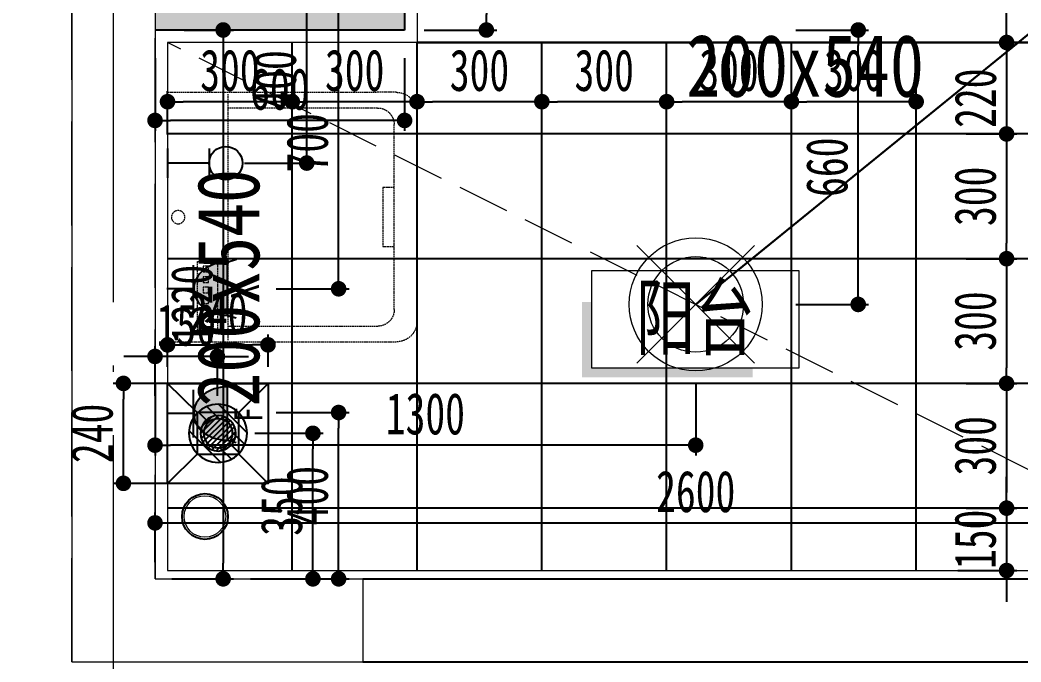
# Model space of a CAD drawing. Header units: millimetres. Extents: x 815519 to 890079, y 147095 to 251022.
# Drawn here: x 841888 to 844294, y 208918 to 210462 of the extents above; entities that cross this region are included whole.
import ezdxf
from ezdxf.enums import TextEntityAlignment as Align

# ---------------------------------------------------------------- set-up
doc = ezdxf.new("R2010")
doc.units = ezdxf.units.MM
doc.header["$LTSCALE"] = 1000
for name, pattern in [('__DASH', [0.35, 0.25, -0.1]), ('DASH', [0.35, 0.25, -0.1]), ('DASHDOT', [1, 0.5, -0.25, 0, -0.25]), ('DOTE', [61.468, 50.8, -5.08, 0.508, -5.08])]:
    doc.linetypes.add(name, pattern=pattern)
doc.layers.get('Defpoints').update_dxf_attribs({"color": 1})
for name, color, linetype in [('-02插座图层', 30, 'Continuous'), ('A-完成面尺寸标注', 53, 'Continuous'), ('A-尺寸标注', 53, 'Continuous'), ('EL-插座设备', 11, 'Continuous'), ('EQUIP_地漏', 7, 'Continuous'), ('FC-地面分割', 142, 'Continuous'), ('FC-地面设备', 1, 'Continuous'), ('FC-材料分缝', 8, 'Continuous'), ('STAIR', 52, 'Continuous'), ('SURFACE', 6, 'Continuous'), ('VPIPE-污水', 2, 'DASH'), ('WT-给排水点位', 1, 'Continuous')]:
    doc.layers.add(name, color=color, linetype=linetype)
for name, color, linetype, lineweight in [('A-文字', 50, 'Continuous', 0), ('EL-插座尺寸', 53, 'Continuous', 0), ('EL-线路控制', 11, 'Continuous', 0), ('FC-地面尺寸', 53, 'Continuous', 0), ('FC-门槛线', 8, 'Continuous', 0), ('FF-活动家具', 33, 'Continuous', 0), ('L-梁', 91, 'DASH', 0), ('RC-天花灯具', 140, 'Continuous', 0), ('RC-天花灯具尺寸', 53, 'Continuous', 0), ('S-OTHER', 1, 'Continuous', 0), ('S-WALL', 255, 'Continuous', 0), ('S-装饰完成线', 30, 'Continuous', 0), ('S-轴线', 149, 'DOTE', 0), ('WT-给排水点位尺寸', 53, 'Continuous', 0), ('梁标注', 134, 'Continuous', 18)]:
    doc.layers.add(name, color=color, linetype=linetype, lineweight=lineweight)
doc.styles.add('TH-STYLE1', font='', dxfattribs={"width": 0.7})
doc.styles.add('宋体', font='', dxfattribs={"width": 0.8})
doc.styles.add('文字标注', font='')
doc.styles.get('TH-STYLE1').set_extended_font_data('STFangsong')
doc.styles.get('宋体').set_extended_font_data('NSimSun')
doc.styles.get('文字标注').set_extended_font_data('SimSun')
doc.dimstyles.new('[布局]1：50', dxfattribs={"dimtxt": 2, "dimasz": 0.75, "dimexe": 0.5, "dimexo": 0.8, "dimgap": 0.5, "dimtad": 1, "dimdec": 0, "dimlfac": 50, "dimrnd": 5, "dimdsep": 46, "dimtxsty": 'TH-STYLE1', "dimblk": 'DOT', "dimcen": 1, "dimdle": 0.5, "dimclrd": 53, "dimclre": 53, "dimclrt": 53, "dimadec": 0, "dimazin": 0, "dimtfac": 1, "dimtdec": 0, "dimtix": 1, "dimtmove": 2, "dimatfit": 3, "dimldrblk": 'HBA_DIMENSION_TICK-天华', "dimfxl": 3, "dimfxlon": 1, "dimarcsym": 0})
doc.dimstyles.new('TH-1：50', dxfattribs={"dimscale": 50, "dimtxt": 2, "dimasz": 0.75, "dimexe": 0.5, "dimexo": 0.8, "dimgap": 0.5, "dimtad": 1, "dimdec": 0, "dimrnd": 5, "dimdsep": 46, "dimtxsty": 'TH-STYLE1', "dimblk": 'DOT', "dimcen": 1, "dimdle": 0.5, "dimclrd": 53, "dimclre": 53, "dimclrt": 2, "dimadec": 0, "dimazin": 2, "dimtfac": 1, "dimtdec": 0, "dimtix": 1, "dimtmove": 2, "dimatfit": 3, "dimldrblk": 'HBA_DIMENSION_TICK-天华', "dimfxl": 3, "dimfxlon": 1, "dimarcsym": 0})

# ---------------------------------------------------------------- blocks, each defined once
blk = doc.blocks.new('$plan$00001623')
at = {"layer": 'FF-活动家具', "linetype": 'DASH', "ltscale": 0.015}
blk.add_line((-296.1, -144.7), (296.9, -144.7), dxfattribs=at)
blk.add_lwpolyline([(250, -600), (-250, -600, -0.414214), (-300, -550), (-300, 0), (300, 0), (300, -550, -0.414214)], format="xyb", close=True, dxfattribs=at)
for points in [[(278.4, -71.6), (107, -71.6), (107, -119.7), (278.4, -119.7)], [(118, -85.8), (131.7, -85.8), (131.7, -98.5), (118, -98.5)], [(143.5, -85.8), (157.2, -85.8), (157.2, -98.5), (143.5, -98.5)], [(168.1, -85.8), (181.7, -85.8), (181.7, -98.5), (168.1, -98.5)], [(194.5, -85.8), (208.1, -85.8), (208.1, -98.5), (194.5, -98.5)], [(235.9, -109.8), (264.2, -109.8), (264.2, -80.1), (235.9, -80.1)]]:
    blk.add_lwpolyline(points, close=True, dxfattribs=at)
blk.add_lwpolyline([(262.3, -144.7), (262.3, -505.1, -0.414214), (222.3, -545.1), (-222.3, -545.1, -0.414214), (-262.3, -505.1), (-262.3, -144.7)], format="xyb", dxfattribs=at)
blk.add_lwpolyline([(-71, -545.1), (-71, -517.5), (0, -517.5), (71, -517.5), (71, -545.1)], dxfattribs=at)
blk.add_circle((0, -25.5), 16, dxfattribs=at)
blk = doc.blocks.new('A$C507E61E5')
at = {"linetype": 'ByBlock'}
for p, q in [((0, 75.5), (0, 4.7)), ((100, 75.5), (100, 4.7)), ((100, 40.1), (0, 40.1))]:
    blk.add_line(p, q, dxfattribs=at)
blk.add_circle((140.1, 40.1), 40.1, dxfattribs=at)
blk = doc.blocks.new('wgwegwevberr')
at = {"layer": 'L-梁', "linetype": 'DASH'}
for p, q in [((842012.3, 137643.9), (842012.3, 139243.9)), ((842212.3, 137843.9), (842212.3, 139243.9)), ((842212.3, 137843.9), (845512.3, 137843.9)), ((842012.3, 137643.9), (845712.3, 137643.9))]:
    blk.add_line(p, q, dxfattribs=at)
blk = doc.blocks.new('_Dot')
at = {"color": 33, "linetype": 'ByBlock', "lineweight": -2}
blk.add_line((-0.5, 0), (-1, 0), dxfattribs=at)
at = {"color": 33, "linetype": 'ByBlock', "const_width": 0.5}
blk.add_lwpolyline([(-0.25, 0, 1), (0.25, 0, 1)], format="xyb", close=True, dxfattribs=at)
blk = doc.blocks.new('*D273')
at = {"layer": 'Defpoints', "color": 0, "transparency": 16777216}
for p in [(842235.8, 210517.5), (842653.7, 210517.5), (842235.8, 209815.1)]:
    blk.add_point(p, dxfattribs=at)
at = {"layer": 'EL-插座尺寸', "color": 53, "lineweight": -2, "transparency": 16777216}
for p, q in [((842503.7, 210517.5), (842678.7, 210517.5)), ((842653.7, 209852.6), (842653.7, 210480)), ((842503.7, 209815.1), (842678.7, 209815.1))]:
    blk.add_line(p, q, dxfattribs=at)
at = {"layer": 'EL-插座尺寸', "color": 53, "lineweight": -2, "transparency": 16777216, "xscale": 37.5, "yscale": 37.5, "zscale": 37.5}
for p, rotation in [((842653.7, 210517.5), 90), ((842653.7, 209815.1), 270)]:
    blk.add_blockref('_Dot', p, dxfattribs=dict(at, rotation=rotation))
at = {"layer": 'EL-插座尺寸', "color": 2, "transparency": 16777216, "insert": (842578.7, 210166.3), "char_height": 100, "attachment_point": 5, "rotation": 90, "style": 'TH-STYLE1'}
blk.add_mtext('700', dxfattribs=at)
blk = doc.blocks.new('HBA_DIMENSION_TICK-天华')
at = {"color": 50, "linetype": 'ByBlock'}
for points in [[(-72.714, 62.307), (-54.906, 79.963), (-12, -0.037), (0, 0)], [(-72.714, -62.307), (-54.906, -79.963), (-12, 0.037), (0, 0)]]:
    blk.add_solid(points, dxfattribs=at)
blk = doc.blocks.new('*D369')
at = {"layer": 'Defpoints', "color": 0, "transparency": 16777216}
for p in [(842324.6, 209517.5), (842653.7, 209517.5), (842262.3, 209117.5)]:
    blk.add_point(p, dxfattribs=at)
at = {"layer": 'EL-插座尺寸', "color": 53, "lineweight": -2, "transparency": 16777216}
for p, q in [((842503.7, 209517.5), (842678.7, 209517.5)), ((842653.7, 209155), (842653.7, 209480)), ((842503.7, 209117.5), (842678.7, 209117.5))]:
    blk.add_line(p, q, dxfattribs=at)
at = {"layer": 'EL-插座尺寸', "color": 53, "lineweight": -2, "transparency": 16777216, "xscale": 37.5, "yscale": 37.5, "zscale": 37.5}
for p, rotation in [((842653.7, 209517.5), 90), ((842653.7, 209117.5), 270)]:
    blk.add_blockref('_Dot', p, dxfattribs=dict(at, rotation=rotation))
at = {"layer": 'EL-插座尺寸', "color": 2, "transparency": 16777216, "insert": (842578.7, 209317.5), "char_height": 100, "attachment_point": 5, "rotation": 90, "style": 'TH-STYLE1'}
blk.add_mtext('400', dxfattribs=at)
blk = doc.blocks.new('*U222')
at = {"color": 140}
blk.add_lwpolyline([(-5.406, -2.338), (4.594, -2.338), (4.594, 2.328), (-5.406, 2.328), (-5.406, -2.338)], dxfattribs=at)
at = {"color": 140, "ltscale": 4}
for points in [[(-5.406, 0.828), (-5.856, 0.828), (-5.406, -2.338), (-5.856, -2.788)], [(2.344, -2.338), (2.344, -2.788), (-5.406, -2.338), (-5.856, -2.788)]]:
    blk.add_solid(points, dxfattribs=at)
at = {"color": 2, "ltscale": 4, "style": 'TH-STYLE1', "width": 0.7, "flags": 8}
blk.add_attdef('功能区文字', text='', height=2.5, dxfattribs=at).set_placement((-0.406, 0.099), align=Align.MIDDLE_CENTER)
blk = doc.blocks.new('*D461')
at = {"layer": 'A-尺寸标注', "color": 53, "lineweight": -2, "ltscale": 0.5, "transparency": 16777216}
for p, q in [((841084.4, 210655), (841084.4, 210692.5)), ((841234.4, 210617.5), (841059.4, 210617.5)), ((841084.4, 210517.5), (841084.4, 210617.5)), ((841234.4, 210517.5), (841059.4, 210517.5)), ((841084.4, 210480), (841084.4, 210442.5))]:
    blk.add_line(p, q, dxfattribs=at)
at = {"layer": 'Defpoints', "color": 0, "ltscale": 0.5, "transparency": 16777216}
for p in [(841084.4, 210617.5), (842184.4, 210617.5), (842184.4, 210517.5)]:
    blk.add_point(p, dxfattribs=at)
at = {"layer": 'A-尺寸标注', "color": 53, "lineweight": -2, "ltscale": 0.5, "transparency": 16777216, "xscale": 37.5, "yscale": 37.5, "zscale": 37.5}
for p, rotation in [((841084.4, 210617.5), 270), ((841084.4, 210517.5), 90)]:
    blk.add_blockref('_Dot', p, dxfattribs=dict(at, rotation=rotation))
at = {"layer": 'A-尺寸标注', "color": 2, "ltscale": 0.5, "transparency": 16777216, "insert": (840962.7, 210547.4), "char_height": 100, "attachment_point": 5, "rotation": 90, "style": 'TH-STYLE1'}
blk.add_mtext('100', dxfattribs=at)
blk = doc.blocks.new('地漏2')
h = blk.add_hatch()
h.set_pattern_fill('LINE', color=13, scale=25, angle=225, style=0)
h.set_pattern_definition([(225, (0, 0), (16.83798023, -16.83798023), [])])
edge = h.paths.add_edge_path(flags=17)
edge.add_arc((4924704.2, -267187.3), 35, 0, 360)
edge = h.paths.add_edge_path()
edge.add_arc((4924704.2, -267187.3), 70, 0, 360)
at = {"color": 13}
blk.add_line((4924666.4, -267245.9), (4924665, -267244.6), dxfattribs=at)
for radius in [70, 35]:
    blk.add_circle((4924704.2, -267187.3), radius)
blk = doc.blocks.new('*D997')
at = {"layer": 'A-完成面尺寸标注', "color": 53, "lineweight": -2, "ltscale": 0.5, "transparency": 16777216}
for p, q in [((842859, 210717.5), (843033.9, 210717.5)), ((843008.9, 210680), (843008.9, 210475)), ((842859, 210437.5), (843033.9, 210437.5))]:
    blk.add_line(p, q, dxfattribs=at)
at = {"layer": 'Defpoints', "color": 0, "ltscale": 0.5, "transparency": 16777216}
for p in [(842812.3, 210717.5, 6.9), (842812.3, 210437.5, 6.9), (843008.9, 210437.5)]:
    blk.add_point(p, dxfattribs=at)
at = {"layer": 'A-完成面尺寸标注', "color": 53, "lineweight": -2, "ltscale": 0.5, "transparency": 16777216, "xscale": 37.49999999999999, "yscale": 37.49999999999999, "zscale": 37.49999999999999}
for p, rotation in [((843008.9, 210717.5), 90), ((843008.9, 210437.5), 270)]:
    blk.add_blockref('_Dot', p, dxfattribs=dict(at, rotation=rotation))
at = {"layer": 'A-完成面尺寸标注', "color": 53, "ltscale": 0.5, "transparency": 16777216, "insert": (842933.9, 210577.5), "char_height": 100, "attachment_point": 5, "rotation": 90, "style": 'TH-STYLE1'}
blk.add_mtext('280', dxfattribs=at)
blk = doc.blocks.new('*D344')
at = {"layer": 'A-完成面尺寸标注', "color": 53, "lineweight": -2, "ltscale": 0.5, "transparency": 16777216}
for p, q in [((842212.3, 210369.9), (842212.3, 210195)), ((842812.3, 210369.9), (842812.3, 210195)), ((842774.8, 210220), (842249.8, 210220))]:
    blk.add_line(p, q, dxfattribs=at)
at = {"layer": 'Defpoints', "color": 0, "ltscale": 0.5, "transparency": 16777216}
for p in [(842212.3, 210437.5, 6.9), (842812.3, 210439.6, 6.9), (842212.3, 210220)]:
    blk.add_point(p, dxfattribs=at)
at = {"layer": 'A-完成面尺寸标注', "color": 53, "lineweight": -2, "ltscale": 0.5, "transparency": 16777216, "xscale": 37.49999999999999, "yscale": 37.49999999999999, "zscale": 37.49999999999999, "rotation": 180}
blk.add_blockref('_Dot', (842212.3, 210220), dxfattribs=at)
at = {"layer": 'A-完成面尺寸标注', "color": 53, "lineweight": -2, "ltscale": 0.5, "transparency": 16777216, "xscale": 37.49999999999999, "yscale": 37.49999999999999, "zscale": 37.49999999999999}
blk.add_blockref('_Dot', (842812.3, 210220), dxfattribs=at)
at = {"layer": 'A-完成面尺寸标注', "color": 53, "ltscale": 0.5, "transparency": 16777216, "insert": (842512.3, 210295), "char_height": 100, "attachment_point": 5, "style": 'TH-STYLE1'}
blk.add_mtext('600', dxfattribs=at)
blk = doc.blocks.new('*D998')
at = {"layer": 'A-完成面尺寸标注', "color": 53, "lineweight": -2, "ltscale": 0.5, "transparency": 16777216}
for p, q in [((842282.3, 210437.5), (842401.1, 210437.5)), ((842376.1, 210400), (842376.1, 209155)), ((842252.3, 209117.5), (842401.1, 209117.5))]:
    blk.add_line(p, q, dxfattribs=at)
at = {"layer": 'Defpoints', "color": 0, "ltscale": 0.5, "transparency": 16777216}
for p in [(842242.3, 210437.5), (842212.3, 209117.5, 6.9), (842376.1, 209117.5)]:
    blk.add_point(p, dxfattribs=at)
at = {"layer": 'A-完成面尺寸标注', "color": 53, "lineweight": -2, "ltscale": 0.5, "transparency": 16777216, "xscale": 37.49999999999999, "yscale": 37.49999999999999, "zscale": 37.49999999999999}
for p, rotation in [((842376.1, 210437.5), 90), ((842376.1, 209117.5), 270)]:
    blk.add_blockref('_Dot', p, dxfattribs=dict(at, rotation=rotation))
at = {"layer": 'A-完成面尺寸标注', "color": 53, "ltscale": 0.5, "transparency": 16777216, "insert": (842301.1, 209777.5), "char_height": 100, "attachment_point": 5, "rotation": 90, "style": 'TH-STYLE1'}
blk.add_mtext('1320', dxfattribs=at)
blk = doc.blocks.new('*D999')
at = {"layer": 'A-完成面尺寸标注', "color": 53, "lineweight": -2, "ltscale": 0.5, "transparency": 16777216}
for p, q in [((842212.3, 209157.5), (842212.3, 209277.1)), ((844812.3, 209157.5), (844812.3, 209277.1)), ((842249.8, 209252.1), (844774.8, 209252.1))]:
    blk.add_line(p, q, dxfattribs=at)
at = {"layer": 'Defpoints', "color": 0, "ltscale": 0.5, "transparency": 16777216}
for p in [(844812.3, 209252.1), (842212.3, 209117.5, 6.9), (844812.3, 209117.5, 6.9)]:
    blk.add_point(p, dxfattribs=at)
at = {"layer": 'A-完成面尺寸标注', "color": 53, "lineweight": -2, "ltscale": 0.5, "transparency": 16777216, "xscale": 37.49999999999999, "yscale": 37.49999999999999, "zscale": 37.49999999999999, "rotation": 180}
blk.add_blockref('_Dot', (842212.3, 209252.1), dxfattribs=at)
at = {"layer": 'A-完成面尺寸标注', "color": 53, "lineweight": -2, "ltscale": 0.5, "transparency": 16777216, "xscale": 37.49999999999999, "yscale": 37.49999999999999, "zscale": 37.49999999999999}
blk.add_blockref('_Dot', (844812.3, 209252.1), dxfattribs=at)
at = {"layer": 'A-完成面尺寸标注', "color": 53, "ltscale": 0.5, "transparency": 16777216, "insert": (843512.3, 209327.1), "char_height": 100, "attachment_point": 5, "style": 'TH-STYLE1'}
blk.add_mtext('2600', dxfattribs=at)
blk = doc.blocks.new('*D499')
at = {"layer": 'Defpoints', "color": 0, "transparency": 16777216}
for p in [(843742.3, 210265.1), (843742.3, 210146.5), (844042.3, 210146.5)]:
    blk.add_point(p, dxfattribs=at)
at = {"layer": 'FC-地面尺寸', "color": 53, "lineweight": -2, "transparency": 16777216}
for p, q in [((843742.3, 210186.5), (843742.3, 210290.1)), ((844042.3, 210186.5), (844042.3, 210290.1)), ((844004.8, 210265.1), (843779.8, 210265.1))]:
    blk.add_line(p, q, dxfattribs=at)
at = {"layer": 'FC-地面尺寸', "color": 53, "lineweight": -2, "transparency": 16777216, "xscale": 37.49999999999999, "yscale": 37.49999999999999, "zscale": 37.49999999999999, "rotation": 180}
blk.add_blockref('_Dot', (843742.3, 210265.1), dxfattribs=at)
at = {"layer": 'FC-地面尺寸', "color": 53, "lineweight": -2, "transparency": 16777216, "xscale": 37.49999999999999, "yscale": 37.49999999999999, "zscale": 37.49999999999999}
blk.add_blockref('_Dot', (844042.3, 210265.1), dxfattribs=at)
at = {"layer": 'FC-地面尺寸', "color": 53, "transparency": 16777216, "insert": (843892.3, 210340.1), "char_height": 100, "attachment_point": 5, "style": 'TH-STYLE1'}
blk.add_mtext('300', dxfattribs=at)
blk = doc.blocks.new('*D500')
at = {"layer": 'Defpoints', "color": 0, "transparency": 16777216}
for p in [(843442.3, 210265.1), (843442.3, 210146.5), (843742.3, 210146.5)]:
    blk.add_point(p, dxfattribs=at)
at = {"layer": 'FC-地面尺寸', "color": 53, "lineweight": -2, "transparency": 16777216}
for p, q in [((843442.3, 210186.5), (843442.3, 210290.1)), ((843742.3, 210186.5), (843742.3, 210290.1)), ((843704.8, 210265.1), (843479.8, 210265.1))]:
    blk.add_line(p, q, dxfattribs=at)
at = {"layer": 'FC-地面尺寸', "color": 53, "lineweight": -2, "transparency": 16777216, "xscale": 37.49999999999999, "yscale": 37.49999999999999, "zscale": 37.49999999999999, "rotation": 180}
blk.add_blockref('_Dot', (843442.3, 210265.1), dxfattribs=at)
at = {"layer": 'FC-地面尺寸', "color": 53, "lineweight": -2, "transparency": 16777216, "xscale": 37.49999999999999, "yscale": 37.49999999999999, "zscale": 37.49999999999999}
blk.add_blockref('_Dot', (843742.3, 210265.1), dxfattribs=at)
at = {"layer": 'FC-地面尺寸', "color": 53, "transparency": 16777216, "insert": (843592.3, 210340.1), "char_height": 100, "attachment_point": 5, "style": 'TH-STYLE1'}
blk.add_mtext('300', dxfattribs=at)
blk = doc.blocks.new('*D501')
at = {"layer": 'Defpoints', "color": 0, "transparency": 16777216}
for p in [(843142.3, 210265.1), (843142.3, 210146.5), (843442.3, 210146.5)]:
    blk.add_point(p, dxfattribs=at)
at = {"layer": 'FC-地面尺寸', "color": 53, "lineweight": -2, "transparency": 16777216}
for p, q in [((843142.3, 210186.5), (843142.3, 210290.1)), ((843442.3, 210186.5), (843442.3, 210290.1)), ((843404.8, 210265.1), (843179.8, 210265.1))]:
    blk.add_line(p, q, dxfattribs=at)
at = {"layer": 'FC-地面尺寸', "color": 53, "lineweight": -2, "transparency": 16777216, "xscale": 37.49999999999999, "yscale": 37.49999999999999, "zscale": 37.49999999999999, "rotation": 180}
blk.add_blockref('_Dot', (843142.3, 210265.1), dxfattribs=at)
at = {"layer": 'FC-地面尺寸', "color": 53, "lineweight": -2, "transparency": 16777216, "xscale": 37.49999999999999, "yscale": 37.49999999999999, "zscale": 37.49999999999999}
blk.add_blockref('_Dot', (843442.3, 210265.1), dxfattribs=at)
at = {"layer": 'FC-地面尺寸', "color": 53, "transparency": 16777216, "insert": (843292.3, 210340.1), "char_height": 100, "attachment_point": 5, "style": 'TH-STYLE1'}
blk.add_mtext('300', dxfattribs=at)
blk = doc.blocks.new('*D502')
at = {"layer": 'Defpoints', "color": 0, "transparency": 16777216}
for p in [(842842.3, 210265.1), (842842.3, 210146.5), (843142.3, 210146.5)]:
    blk.add_point(p, dxfattribs=at)
at = {"layer": 'FC-地面尺寸', "color": 53, "lineweight": -2, "transparency": 16777216}
for p, q in [((842842.3, 210186.5), (842842.3, 210290.1)), ((843142.3, 210186.5), (843142.3, 210290.1)), ((843104.8, 210265.1), (842879.8, 210265.1))]:
    blk.add_line(p, q, dxfattribs=at)
at = {"layer": 'FC-地面尺寸', "color": 53, "lineweight": -2, "transparency": 16777216, "xscale": 37.49999999999999, "yscale": 37.49999999999999, "zscale": 37.49999999999999, "rotation": 180}
blk.add_blockref('_Dot', (842842.3, 210265.1), dxfattribs=at)
at = {"layer": 'FC-地面尺寸', "color": 53, "lineweight": -2, "transparency": 16777216, "xscale": 37.49999999999999, "yscale": 37.49999999999999, "zscale": 37.49999999999999}
blk.add_blockref('_Dot', (843142.3, 210265.1), dxfattribs=at)
at = {"layer": 'FC-地面尺寸', "color": 53, "transparency": 16777216, "insert": (842992.3, 210340.1), "char_height": 100, "attachment_point": 5, "style": 'TH-STYLE1'}
blk.add_mtext('300', dxfattribs=at)
blk = doc.blocks.new('*D503')
at = {"layer": 'Defpoints', "color": 0, "transparency": 16777216}
for p in [(842542.3, 210265.1), (842542.3, 210146.5), (842842.3, 210146.5)]:
    blk.add_point(p, dxfattribs=at)
at = {"layer": 'FC-地面尺寸', "color": 53, "lineweight": -2, "transparency": 16777216}
for p, q in [((842542.3, 210186.5), (842542.3, 210290.1)), ((842842.3, 210186.5), (842842.3, 210290.1)), ((842804.8, 210265.1), (842579.8, 210265.1))]:
    blk.add_line(p, q, dxfattribs=at)
at = {"layer": 'FC-地面尺寸', "color": 53, "lineweight": -2, "transparency": 16777216, "xscale": 37.49999999999999, "yscale": 37.49999999999999, "zscale": 37.49999999999999, "rotation": 180}
blk.add_blockref('_Dot', (842542.3, 210265.1), dxfattribs=at)
at = {"layer": 'FC-地面尺寸', "color": 53, "lineweight": -2, "transparency": 16777216, "xscale": 37.49999999999999, "yscale": 37.49999999999999, "zscale": 37.49999999999999}
blk.add_blockref('_Dot', (842842.3, 210265.1), dxfattribs=at)
at = {"layer": 'FC-地面尺寸', "color": 53, "transparency": 16777216, "insert": (842692.3, 210340.1), "char_height": 100, "attachment_point": 5, "style": 'TH-STYLE1'}
blk.add_mtext('300', dxfattribs=at)
blk = doc.blocks.new('*D504')
at = {"layer": 'Defpoints', "color": 0, "transparency": 16777216}
for p in [(842242.3, 210265.1), (842242.3, 210146.5), (842542.3, 210146.5)]:
    blk.add_point(p, dxfattribs=at)
at = {"layer": 'FC-地面尺寸', "color": 53, "lineweight": -2, "transparency": 16777216}
for p, q in [((842242.3, 210186.5), (842242.3, 210290.1)), ((842542.3, 210186.5), (842542.3, 210290.1)), ((842504.8, 210265.1), (842279.8, 210265.1))]:
    blk.add_line(p, q, dxfattribs=at)
at = {"layer": 'FC-地面尺寸', "color": 53, "lineweight": -2, "transparency": 16777216, "xscale": 37.49999999999999, "yscale": 37.49999999999999, "zscale": 37.49999999999999, "rotation": 180}
blk.add_blockref('_Dot', (842242.3, 210265.1), dxfattribs=at)
at = {"layer": 'FC-地面尺寸', "color": 53, "lineweight": -2, "transparency": 16777216, "xscale": 37.49999999999999, "yscale": 37.49999999999999, "zscale": 37.49999999999999}
blk.add_blockref('_Dot', (842542.3, 210265.1), dxfattribs=at)
at = {"layer": 'FC-地面尺寸', "color": 53, "transparency": 16777216, "insert": (842392.3, 210340.1), "char_height": 100, "attachment_point": 5, "style": 'TH-STYLE1'}
blk.add_mtext('300', dxfattribs=at)
blk = doc.blocks.new('*D505')
at = {"layer": 'Defpoints', "color": 0, "transparency": 16777216}
for p in [(844122.3, 210407.5), (844122.3, 210187.5), (844259.7, 210187.5)]:
    blk.add_point(p, dxfattribs=at)
at = {"layer": 'FC-地面尺寸', "color": 53, "lineweight": -2, "transparency": 16777216}
for p, q in [((844259.7, 210445), (844259.7, 210482.5)), ((844162.3, 210407.5), (844284.7, 210407.5)), ((844259.7, 210407.5), (844259.7, 210187.5)), ((844162.3, 210187.5), (844284.7, 210187.5)), ((844259.7, 210150), (844259.7, 210112.5))]:
    blk.add_line(p, q, dxfattribs=at)
at = {"layer": 'FC-地面尺寸', "color": 53, "lineweight": -2, "transparency": 16777216, "xscale": 37.49999999999999, "yscale": 37.49999999999999, "zscale": 37.49999999999999}
for p, rotation in [((844259.7, 210407.5), 270), ((844259.7, 210187.5), 90)]:
    blk.add_blockref('_Dot', p, dxfattribs=dict(at, rotation=rotation))
at = {"layer": 'FC-地面尺寸', "color": 53, "transparency": 16777216, "insert": (844185.2, 210273.5), "char_height": 100, "attachment_point": 5, "rotation": 90, "style": 'TH-STYLE1'}
blk.add_mtext('220', dxfattribs=at)
blk = doc.blocks.new('*D506')
at = {"layer": 'Defpoints', "color": 0, "transparency": 16777216}
for p in [(844122.3, 210187.5), (844122.3, 209887.5), (844259.7, 209887.5)]:
    blk.add_point(p, dxfattribs=at)
at = {"layer": 'FC-地面尺寸', "color": 53, "lineweight": -2, "transparency": 16777216}
for p, q in [((844162.3, 210187.5), (844284.7, 210187.5)), ((844259.7, 210150), (844259.7, 209925)), ((844162.3, 209887.5), (844284.7, 209887.5))]:
    blk.add_line(p, q, dxfattribs=at)
at = {"layer": 'FC-地面尺寸', "color": 53, "lineweight": -2, "transparency": 16777216, "xscale": 37.49999999999999, "yscale": 37.49999999999999, "zscale": 37.49999999999999}
for p, rotation in [((844259.7, 210187.5), 90), ((844259.7, 209887.5), 270)]:
    blk.add_blockref('_Dot', p, dxfattribs=dict(at, rotation=rotation))
at = {"layer": 'FC-地面尺寸', "color": 53, "transparency": 16777216, "insert": (844184.7, 210037.5), "char_height": 100, "attachment_point": 5, "rotation": 90, "style": 'TH-STYLE1'}
blk.add_mtext('300', dxfattribs=at)
blk = doc.blocks.new('*D507')
at = {"layer": 'Defpoints', "color": 0, "transparency": 16777216}
for p in [(844122.3, 209887.5), (844122.3, 209587.5), (844259.7, 209587.5)]:
    blk.add_point(p, dxfattribs=at)
at = {"layer": 'FC-地面尺寸', "color": 53, "lineweight": -2, "transparency": 16777216}
for p, q in [((844162.3, 209887.5), (844284.7, 209887.5)), ((844259.7, 209850), (844259.7, 209625)), ((844162.3, 209587.5), (844284.7, 209587.5))]:
    blk.add_line(p, q, dxfattribs=at)
at = {"layer": 'FC-地面尺寸', "color": 53, "lineweight": -2, "transparency": 16777216, "xscale": 37.49999999999999, "yscale": 37.49999999999999, "zscale": 37.49999999999999}
for p, rotation in [((844259.7, 209887.5), 90), ((844259.7, 209587.5), 270)]:
    blk.add_blockref('_Dot', p, dxfattribs=dict(at, rotation=rotation))
at = {"layer": 'FC-地面尺寸', "color": 53, "transparency": 16777216, "insert": (844184.7, 209737.5), "char_height": 100, "attachment_point": 5, "rotation": 90, "style": 'TH-STYLE1'}
blk.add_mtext('300', dxfattribs=at)
blk = doc.blocks.new('*D508')
at = {"layer": 'Defpoints', "color": 0, "transparency": 16777216}
for p in [(844122.3, 209587.5), (844122.3, 209287.5), (844259.7, 209287.5)]:
    blk.add_point(p, dxfattribs=at)
at = {"layer": 'FC-地面尺寸', "color": 53, "lineweight": -2, "transparency": 16777216}
for p, q in [((844162.3, 209587.5), (844284.7, 209587.5)), ((844259.7, 209550), (844259.7, 209325)), ((844162.3, 209287.5), (844284.7, 209287.5))]:
    blk.add_line(p, q, dxfattribs=at)
at = {"layer": 'FC-地面尺寸', "color": 53, "lineweight": -2, "transparency": 16777216, "xscale": 37.49999999999999, "yscale": 37.49999999999999, "zscale": 37.49999999999999}
for p, rotation in [((844259.7, 209587.5), 90), ((844259.7, 209287.5), 270)]:
    blk.add_blockref('_Dot', p, dxfattribs=dict(at, rotation=rotation))
at = {"layer": 'FC-地面尺寸', "color": 53, "transparency": 16777216, "insert": (844184.7, 209437.5), "char_height": 100, "attachment_point": 5, "rotation": 90, "style": 'TH-STYLE1'}
blk.add_mtext('300', dxfattribs=at)
blk = doc.blocks.new('*D488')
at = {"layer": 'Defpoints', "color": 0, "transparency": 16777216}
for p in [(844122.3, 209287.5), (844102.6, 209137.5), (844259.7, 209137.5)]:
    blk.add_point(p, dxfattribs=at)
at = {"layer": 'FC-地面尺寸', "color": 53, "lineweight": -2, "transparency": 16777216}
for p, q in [((844259.7, 209325), (844259.7, 209362.5)), ((844162.3, 209287.5), (844284.7, 209287.5)), ((844259.7, 209287.5), (844259.7, 209137.5)), ((844142.6, 209137.5), (844284.7, 209137.5)), ((844259.7, 209100), (844259.7, 209062.5))]:
    blk.add_line(p, q, dxfattribs=at)
at = {"layer": 'FC-地面尺寸', "color": 53, "lineweight": -2, "transparency": 16777216, "xscale": 37.49999999999999, "yscale": 37.49999999999999, "zscale": 37.49999999999999}
for p, rotation in [((844259.7, 209287.5), 270), ((844259.7, 209137.5), 90)]:
    blk.add_blockref('_Dot', p, dxfattribs=dict(at, rotation=rotation))
at = {"layer": 'FC-地面尺寸', "color": 53, "transparency": 16777216, "insert": (844184.7, 209212.5), "char_height": 100, "attachment_point": 5, "rotation": 90, "style": 'TH-STYLE1'}
blk.add_mtext('150', dxfattribs=at)
blk = doc.blocks.new('*D530')
at = {"layer": 'Defpoints', "color": 0, "ltscale": 0.5, "transparency": 16777216}
for p in [(842212.3, 209912.5, 6.9), (843512.3, 209777.5, 6.9), (842212.3, 209439)]:
    blk.add_point(p, dxfattribs=at)
at = {"layer": 'RC-天花灯具尺寸', "color": 53, "lineweight": -2, "ltscale": 0.5, "transparency": 16777216}
for p, q in [((842212.3, 209588.9), (842212.3, 209414)), ((843512.3, 209588.9), (843512.3, 209414)), ((843474.8, 209439), (842249.8, 209439))]:
    blk.add_line(p, q, dxfattribs=at)
at = {"layer": 'RC-天花灯具尺寸', "color": 53, "lineweight": -2, "ltscale": 0.5, "transparency": 16777216, "xscale": 37.49999999999999, "yscale": 37.49999999999999, "zscale": 37.49999999999999, "rotation": 180}
blk.add_blockref('_Dot', (842212.3, 209439), dxfattribs=at)
at = {"layer": 'RC-天花灯具尺寸', "color": 53, "lineweight": -2, "ltscale": 0.5, "transparency": 16777216, "xscale": 37.49999999999999, "yscale": 37.49999999999999, "zscale": 37.49999999999999}
blk.add_blockref('_Dot', (843512.3, 209439), dxfattribs=at)
at = {"layer": 'RC-天花灯具尺寸', "color": 53, "ltscale": 0.5, "transparency": 16777216, "insert": (842862.3, 209514), "char_height": 100, "attachment_point": 5, "style": 'TH-STYLE1'}
blk.add_mtext('1300', dxfattribs=at)
blk = doc.blocks.new('*D1021')
at = {"layer": 'Defpoints', "color": 0, "ltscale": 0.5, "transparency": 16777216}
for p in [(843537.3, 210437.5), (843903, 210437.5), (843512.3, 209777.5, 6.9)]:
    blk.add_point(p, dxfattribs=at)
at = {"layer": 'RC-天花灯具尺寸', "color": 53, "lineweight": -2, "ltscale": 0.5, "transparency": 16777216}
for p, q in [((843753, 210437.5), (843928, 210437.5)), ((843903, 209815), (843903, 210400)), ((843753, 209777.5), (843928, 209777.5))]:
    blk.add_line(p, q, dxfattribs=at)
at = {"layer": 'RC-天花灯具尺寸', "color": 53, "lineweight": -2, "ltscale": 0.5, "transparency": 16777216, "xscale": 37.49999999999999, "yscale": 37.49999999999999, "zscale": 37.49999999999999}
for p, rotation in [((843903, 210437.5), 90), ((843903, 209777.5), 270)]:
    blk.add_blockref('_Dot', p, dxfattribs=dict(at, rotation=rotation))
at = {"layer": 'RC-天花灯具尺寸', "color": 53, "ltscale": 0.5, "transparency": 16777216, "insert": (843828, 210107.5), "char_height": 100, "attachment_point": 5, "rotation": 90, "style": 'TH-STYLE1'}
blk.add_mtext('660', dxfattribs=at)
blk = doc.blocks.new('*D1589')
at = {"layer": 'Defpoints', "color": 0, "ltscale": 0.5, "transparency": 16777216}
for p in [(842212.3, 210517.5), (842577, 210517.5), (842212.3, 210117.5)]:
    blk.add_point(p, dxfattribs=at)
at = {"layer": 'WT-给排水点位尺寸', "color": 53, "lineweight": -2, "ltscale": 0.5, "transparency": 16777216}
for p, q in [((842427, 210517.5), (842602, 210517.5)), ((842577, 210155), (842577, 210480)), ((842427, 210117.5), (842602, 210117.5))]:
    blk.add_line(p, q, dxfattribs=at)
at = {"layer": 'WT-给排水点位尺寸', "color": 53, "lineweight": -2, "ltscale": 0.5, "transparency": 16777216, "xscale": 37.49999999999999, "yscale": 37.49999999999999, "zscale": 37.49999999999999}
for p, rotation in [((842577, 210517.5), 90), ((842577, 210117.5), 270)]:
    blk.add_blockref('_Dot', p, dxfattribs=dict(at, rotation=rotation))
at = {"layer": 'WT-给排水点位尺寸', "color": 53, "ltscale": 0.5, "transparency": 16777216, "insert": (842502, 210317.5), "char_height": 100, "attachment_point": 5, "rotation": 90, "style": 'TH-STYLE1'}
blk.add_mtext('400', dxfattribs=at)
blk = doc.blocks.new('*D494')
at = {"layer": 'Defpoints', "color": 0, "ltscale": 0.5, "transparency": 16777216}
for p in [(842412.3, 209467.5), (842591.9, 209467.5), (842337.3, 209117.5, 6.9)]:
    blk.add_point(p, dxfattribs=at)
at = {"layer": 'WT-给排水点位尺寸', "color": 53, "lineweight": -2, "ltscale": 0.5, "transparency": 16777216}
for p, q in [((842452.3, 209467.5), (842616.9, 209467.5)), ((842591.9, 209155), (842591.9, 209430)), ((842441.9, 209117.5), (842616.9, 209117.5))]:
    blk.add_line(p, q, dxfattribs=at)
at = {"layer": 'WT-给排水点位尺寸', "color": 53, "lineweight": -2, "ltscale": 0.5, "transparency": 16777216, "xscale": 37.49999999999999, "yscale": 37.49999999999999, "zscale": 37.49999999999999}
for p, rotation in [((842591.9, 209467.5), 90), ((842591.9, 209117.5), 270)]:
    blk.add_blockref('_Dot', p, dxfattribs=dict(at, rotation=rotation))
at = {"layer": 'WT-给排水点位尺寸', "color": 53, "ltscale": 0.5, "transparency": 16777216, "insert": (842516.9, 209292.5), "char_height": 100, "attachment_point": 5, "rotation": 90, "style": 'TH-STYLE1'}
blk.add_mtext('350', dxfattribs=at)
blk = doc.blocks.new('*D1590')
at = {"layer": 'Defpoints', "color": 0, "ltscale": 0.5, "transparency": 16777216}
for p in [(842212.3, 209652.4), (842212.3, 209517.5), (842362.3, 209517.5)]:
    blk.add_point(p, dxfattribs=at)
at = {"layer": 'WT-给排水点位尺寸', "color": 53, "lineweight": -2, "ltscale": 0.5, "transparency": 16777216}
for p, q in [((842212.3, 209557.5), (842212.3, 209677.4)), ((842362.3, 209557.5), (842362.3, 209677.4)), ((842174.8, 209652.4), (842137.3, 209652.4)), ((842362.3, 209652.4), (842212.3, 209652.4)), ((842399.8, 209652.4), (842437.3, 209652.4))]:
    blk.add_line(p, q, dxfattribs=at)
at = {"layer": 'WT-给排水点位尺寸', "color": 53, "lineweight": -2, "ltscale": 0.5, "transparency": 16777216, "xscale": 37.49999999999999, "yscale": 37.49999999999999, "zscale": 37.49999999999999}
blk.add_blockref('_Dot', (842212.3, 209652.4), dxfattribs=at)
at = {"layer": 'WT-给排水点位尺寸', "color": 53, "lineweight": -2, "ltscale": 0.5, "transparency": 16777216, "xscale": 37.49999999999999, "yscale": 37.49999999999999, "zscale": 37.49999999999999, "rotation": 180}
blk.add_blockref('_Dot', (842362.3, 209652.4), dxfattribs=at)
at = {"layer": 'WT-给排水点位尺寸', "color": 53, "ltscale": 0.5, "transparency": 16777216, "insert": (842287.3, 209727.4), "char_height": 100, "attachment_point": 5, "style": 'TH-STYLE1'}
blk.add_mtext('150', dxfattribs=at)
blk = doc.blocks.new('A户型左模型')
at = {"layer": '梁标注', "color": 3, "style": '宋体', "width": 0.8}
blk.add_text('200x540', height=150, dxfattribs=at).set_placement((666581.3, -226693.5), align=Align.MIDDLE_CENTER)
blk.add_text('200x540', height=150, rotation=90, dxfattribs=at).set_placement((665193.9, -227228), align=Align.MIDDLE_CENTER)
blk = doc.blocks.new('A$C0F24531A')
at = {"layer": 'EL-插座设备'}
blk.add_hatch(color=11, dxfattribs=at).paths.add_polyline_path([(-2.977, 5.372, 0.998307), (2.976, 5.372)])
at = {"layer": 'EL-插座设备', "color": 11}
for p, q in [((-2.977, 5.397), (-3.309, 6.215)), ((-2.977, 5.372), (2.976, 5.372)), ((2.976, 5.406), (3.223, 6.198)), ((2.976, 5.372), (2.976, 5.406)), ((2.672, 2.391), (-2.628, 2.391)), ((0, 2.401), (0, 0))]:
    blk.add_line(p, q, dxfattribs=at)
blk.add_arc((-0.001, 5.377), 2.976, 180.09681, 359.90268, dxfattribs=at)
blk = doc.blocks.new('A$C43BA3555')
at = {"layer": 'EL-插座设备', "color": 11, "xscale": 42.42424242361449, "yscale": 42.42424242361449, "zscale": 42.42424242361449, "rotation": 180}
blk.add_blockref('A$C0F24531A', (0, 0), dxfattribs=at)
at = {"layer": 'EL-插座设备', "color": 11, "style": '文字标注'}
blk.add_attdef('F', (-32.4, -348.7), '', height=106.1, dxfattribs=at)
blk = doc.blocks.new('TH_07011455')
at = {"ltscale": 10}
h = blk.add_hatch(dxfattribs=at)
h.set_pattern_fill('ANSI31', color=250, scale=75, angle=180, style=0)
h.set_pattern_definition([(225, (3248.263, 4469.628), (6.629126, -6.629126), [])])
edge = h.paths.add_edge_path()
edge.add_ellipse((0, 0), major_axis=(-30.1, 30.1), ratio=1, start_angle=0, end_angle=360, ccw=False)
for p, q in [((50, 50), (-50, 50)), ((-50, 50), (-50, -50)), ((50, -50), (50, 50)), ((-50, -50), (50, -50))]:
    blk.add_line(p, q, dxfattribs=at)
at = {"ltscale": 10, "extrusion": (0, 0, -1)}
blk.add_ellipse((0, 0), major_axis=(-30.1, 30.1), ratio=1, start_param=0.785398, end_param=7.068583, dxfattribs=at)
blk = doc.blocks.new('*D510')
at = {"layer": 'Defpoints', "color": 0, "transparency": 16777216}
for p in [(842136.3, 209587.5), (842483.9, 209587.5), (842483.9, 209347.2)]:
    blk.add_point(p, dxfattribs=at)
at = {"layer": 'FC-地面尺寸', "color": 53, "lineweight": -2, "transparency": 16777216}
for p, q in [((842286.3, 209587.5), (842111.3, 209587.5)), ((842136.3, 209384.7), (842136.3, 209550)), ((842286.3, 209347.2), (842111.3, 209347.2))]:
    blk.add_line(p, q, dxfattribs=at)
at = {"layer": 'FC-地面尺寸', "color": 53, "lineweight": -2, "transparency": 16777216, "xscale": 37.49999999999999, "yscale": 37.49999999999999, "zscale": 37.49999999999999}
for p, rotation in [((842136.3, 209587.5), 90), ((842136.3, 209347.2), 270)]:
    blk.add_blockref('_Dot', p, dxfattribs=dict(at, rotation=rotation))
at = {"layer": 'FC-地面尺寸', "color": 53, "transparency": 16777216, "insert": (842061.3, 209467.3), "char_height": 100, "attachment_point": 5, "rotation": 90, "style": 'TH-STYLE1'}
blk.add_mtext('240', dxfattribs=at)
blk = doc.blocks.new('*D511')
at = {"layer": 'Defpoints', "color": 0, "transparency": 16777216}
for p in [(842483.9, 209680.3), (842242.3, 209587.5), (842483.9, 209587.5)]:
    blk.add_point(p, dxfattribs=at)
at = {"layer": 'FC-地面尺寸', "color": 53, "lineweight": -2, "transparency": 16777216}
for p, q in [((842242.3, 209627.5), (842242.3, 209705.3)), ((842483.9, 209627.5), (842483.9, 209705.3)), ((842279.8, 209680.3), (842446.4, 209680.3))]:
    blk.add_line(p, q, dxfattribs=at)
at = {"layer": 'FC-地面尺寸', "color": 53, "lineweight": -2, "transparency": 16777216, "xscale": 37.49999999999999, "yscale": 37.49999999999999, "zscale": 37.49999999999999, "rotation": 180}
blk.add_blockref('_Dot', (842242.3, 209680.3), dxfattribs=at)
at = {"layer": 'FC-地面尺寸', "color": 53, "lineweight": -2, "transparency": 16777216, "xscale": 37.49999999999999, "yscale": 37.49999999999999, "zscale": 37.49999999999999}
blk.add_blockref('_Dot', (842483.9, 209680.3), dxfattribs=at)
at = {"layer": 'FC-地面尺寸', "color": 53, "transparency": 16777216, "insert": (842363.1, 209755.3), "char_height": 100, "attachment_point": 5, "style": 'TH-STYLE1'}
blk.add_mtext('240', dxfattribs=at)
blk = doc.blocks.new('A$C0A6165FC')
at = {"layer": 'RC-天花灯具', "color": 8, "lineweight": -2}
for p, q in [((200, 400), (200, 0)), ((400, 200), (0, 200))]:
    blk.add_line(p, q, dxfattribs=at)
at = {"layer": 'RC-天花灯具', "lineweight": -2}
blk.add_circle((200, 200), 160, dxfattribs=at)
at = {"layer": 'RC-天花灯具', "color": 8, "lineweight": -2}
blk.add_circle((200, 200), 115, dxfattribs=at)

msp = doc.modelspace()

# ---------------------------------------------------------------- hatches: boundary and pattern name
at = {"layer": 'S-WALL'}
h = msp.add_hatch(dxfattribs=at)
h.set_pattern_fill('HONEY', color=8, scale=5, style=0)
h.set_pattern_definition([(0, (476434.745, 266721.791), (23.8125, 13.7481532), [15.875, -31.75]), (120, (476434.745, 266721.791), (-23.81249995, 13.7481533), [15.875, -31.75]), (60, (476434.745, 266721.791), (5e-08, 27.49630654), [-31.75, 15.875])])
h.paths.add_polyline_path([(842212.3, 210517.5), (842212.3, 210437.5), (842812.3, 210437.5), (842812.3, 210517.5), (842612.3, 210517.5), (842612.3, 210517.5)])
h.paths.add_polyline_path([(845432.3, 210437.5), (845432.3, 209817.5), (845512.3, 209817.5), (845512.3, 210517.5), (845012.3, 210517.5), (844812.3, 210517.5), (844812.3, 210437.5)])

# ---------------------------------------------------------------- linework, layer by layer
at = {"layer": 'EL-线路控制', "linetype": 'DASHDOT', "ltscale": 0.1, "const_width": 5}
msp.add_lwpolyline([(845025.7, 211006.9), (843512.3, 209777.5)], dxfattribs=at)
at = {"layer": 'FC-地面分割', "color": 142, "ltscale": 0.5}
msp.add_line((842842.3, 210407.5), (844782.3, 210407.5), dxfattribs=at)
at = {"layer": 'FC-材料分缝', "color": 8, "ltscale": 0.5}
for p, q in [((842542.3, 209137.5), (842542.3, 210407.5)), ((842842.3, 209137.5), (842842.3, 210407.5)), ((845402.3, 210407.5), (842842.3, 210407.5)), ((843142.3, 209137.5), (843142.3, 210407.5)), ((843442.3, 209137.5), (843442.3, 210407.5)), ((843742.3, 209137.5), (843742.3, 210407.5)), ((844042.3, 209137.5), (844042.3, 210407.5)), ((845402.3, 210187.5), (842242.3, 210187.5)), ((845402.3, 209887.5), (842242.3, 209887.5)), ((844792.3, 209587.5), (842242.3, 209587.5)), ((842313.9, 209517.5), (842242.3, 209587.5)), ((842413.9, 209517.5), (842483.9, 209587.5)), ((842313.9, 209417.5), (842242.3, 209347.2)), ((842413.9, 209417.5), (842483.9, 209347.2)), ((844792.3, 209287.5), (842242.3, 209287.5))]:
    msp.add_line(p, q, dxfattribs=at)
msp.add_lwpolyline([(842242.3, 209587.5), (842483.9, 209587.5), (842483.9, 209347.2), (842242.3, 209347.2)], close=True, dxfattribs=at)
at = {"layer": 'FC-门槛线', "ltscale": 0.5}
msp.add_lwpolyline([(842842.3, 210407.5), (844782.3, 210407.5), (844782.3, 210407.5)], dxfattribs=at)
at = {"layer": 'RC-天花灯具尺寸', "color": 8, "linetype": '__DASH', "ltscale": 0.5}
msp.add_line((844782.3, 209147.5), (842242.3, 210407.5), dxfattribs=at)
at = {"layer": 'S-OTHER'}
msp.add_circle((842332.3, 209267.5), 50, dxfattribs=at)
at = {"layer": 'S-WALL'}
for p, q in [((842012.3, 210617.5), (842012.3, 208917.5)), ((842212.3, 210517.5), (842212.3, 209117.5)), ((842212.3, 209117.5), (842712.3, 209117.5)), ((842712.3, 209117.5), (842712.3, 208917.5)), ((842012.3, 208917.5), (842712.3, 208917.5))]:
    msp.add_line(p, q, dxfattribs=at)
at = {"layer": 'S-装饰完成线', "ltscale": 0.5}
msp.add_lwpolyline([(842842.3, 210587.5), (842842.3, 210407.5), (842242.3, 210407.5), (842242.3, 209137.5), (842482.3, 209137.5), (842482.3, 209137.5), (844792.3, 209137.5), (844792.3, 209837.5), (845402.3, 209837.5), (845402.3, 210407.5), (844782.3, 210407.5), (844782.3, 210587.5)], dxfattribs=at)
at = {"layer": 'S-轴线', "linetype": 'DOTE', "ltscale": 0.03}
msp.add_line((842112.3, 207938.9), (842112.3, 219864.7), dxfattribs=at)
at = {"layer": 'STAIR'}
for p, q in [((842712.3, 209117.5), (844812.3, 209117.5)), ((842712.3, 208917.5), (844812.3, 208917.5))]:
    msp.add_line(p, q, dxfattribs=at)
at = {"layer": 'SURFACE'}
for p, q in [((842812.3, 210517.5), (842812.3, 210437.5)), ((842812.3, 210437.5), (842212.3, 210437.5))]:
    msp.add_line(p, q, dxfattribs=at)
at = {"layer": 'VPIPE-污水', "linetype": 'Continuous'}
msp.add_circle((842332.3, 209267.5), 55, dxfattribs=at)

# ---------------------------------------------------------------- block references
at = {"layer": 'A-文字'}
ref = msp.add_blockref('*U222', (843531.7, 209741.6), dxfattribs=dict(at, xscale=50, yscale=50, zscale=50))
ref.add_attrib('功能区文字', '阳台', dxfattribs={"layer": '0', "color": 2, "ltscale": 4, "height": 150, "style": 'TH-STYLE1', "width": 0.7}).set_placement((843511.4, 209746.5), align=Align.MIDDLE_CENTER)
at = {"layer": 'EL-插座设备'}
ref = msp.add_blockref('A$C43BA3555', (842240.7, 209815.1), dxfattribs=dict(at, xscale=0.508, yscale=0.635, zscale=0.508, rotation=90))
ref.add_attrib('F', 'X', (842462.1, 209790.7), dxfattribs={"layer": '-02插座图层', "color": 11, "height": 67.3, "rotation": 90, "style": '文字标注', "width": 0.8})
ref = msp.add_blockref('A$C43BA3555', (842240.6, 209515.2), dxfattribs=dict(at, xscale=0.508, yscale=0.635, zscale=0.508, rotation=90))
ref.add_attrib('F', 'F', (842470, 209494.3), dxfattribs={"layer": '-02插座图层', "color": 11, "height": 67.3, "rotation": 90, "style": '文字标注', "width": 0.8})
at = {"layer": 'EQUIP_地漏', "xscale": -1, "rotation": 180}
msp.add_blockref('地漏2', (-4082340.3, -57719.7), dxfattribs=at)
at = {"layer": 'FC-地面设备', "ltscale": 10}
msp.add_blockref('TH_07011455', (842363.9, 209467.5), dxfattribs=at)
at = {"layer": 'FF-活动家具', "extrusion": (0, 0, -1), "zscale": -1, "rotation": 269.9758319121747}
msp.add_blockref('$plan$00001623', (-842242.4, 209987.4), dxfattribs=at)
at = {"layer": 'L-梁', "color": 7}
for name, p in [('wgwegwevberr', (0, 71273.6)), ('A户型左模型', (177194, 437045.5))]:
    msp.add_blockref(name, p, dxfattribs=at)
at = {"layer": 'RC-天花灯具', "rotation": 135}
msp.add_blockref('A$C0A6165FC', (843795.1, 209777.5), dxfattribs=at)
at = {"layer": 'WT-给排水点位'}
msp.add_blockref('A$C507E61E5', (842242.4, 210077.4), dxfattribs=at)

# ---------------------------------------------------------------- dimensions: what is measured, and where the dimension line sits
at = {"layer": 'A-完成面尺寸标注', "ltscale": 0.5}
for base, p1, p2, picture, middle in [((843008.9, 210437.5, -6.9), (842812.3, 210717.5), (842812.3, 210437.5), '*D997', (842933.9, 210577.5, -6.9)), ((842376.1, 209117.5, -6.9), (842242.3, 210437.5, -6.9), (842212.3, 209117.5), '*D998', (842301.1, 209777.5, -6.9))]:
    dim = msp.add_linear_dim(base=base, p1=p1, p2=p2, angle=90, dimstyle='[布局]1：50', override={"dimscale": 50, "dimlfac": 1}, dxfattribs=at)
    dim.commit()
    dim.dimension.update_dxf_attribs({"geometry": picture, "text_midpoint": middle})
for base, p1, p2, picture, middle in [((842212.3, 210220, -6.9), (842812.3, 210439.6), (842212.3, 210437.5), '*D344', (842512.3, 210295, -6.9)), ((844812.3, 209252.1, -6.9), (842212.3, 209117.5), (844812.3, 209117.5), '*D999', (843512.3, 209327.1, -6.9))]:
    dim = msp.add_linear_dim(base=base, p1=p1, p2=p2, dimstyle='[布局]1：50', override={"dimscale": 50, "dimlfac": 1}, dxfattribs=at)
    dim.commit()
    dim.dimension.update_dxf_attribs({"geometry": picture, "text_midpoint": middle})
at = {"layer": 'A-尺寸标注', "ltscale": 0.5}
dim = msp.add_linear_dim(base=(841084.4, 210617.5), p1=(842184.4, 210517.5), p2=(842184.4, 210617.5), angle=90, dimstyle='TH-1：50', dxfattribs=at)
dim.commit()
dim.dimension.update_dxf_attribs({"geometry": '*D461', "text_midpoint": (840962.7, 210547.4), "dimtype": 161})
at = {"layer": 'EL-插座尺寸'}
for base, p1, p2, picture, middle in [((842653.7, 210517.5), (842235.8, 209815.1), (842235.8, 210517.5), '*D273', (842578.7, 210166.3)), ((842653.7, 209517.5), (842262.3, 209117.5), (842324.6, 209517.5), '*D369', (842578.7, 209317.5))]:
    dim = msp.add_linear_dim(base=base, p1=p1, p2=p2, angle=90, dimstyle='TH-1：50', dxfattribs=at)
    dim.commit()
    dim.dimension.update_dxf_attribs({"geometry": picture, "text_midpoint": middle})
at = {"layer": 'FC-地面尺寸'}
dim = msp.add_linear_dim(base=(844259.7, 210187.5), p1=(844122.3, 210407.5), p2=(844122.3, 210187.5), angle=90, dimstyle='[布局]1：50', override={"dimscale": 50, "dimlfac": 1, "dimarcsym": 1}, dxfattribs=at)
dim.commit()
dim.dimension.update_dxf_attribs({"geometry": '*D505', "text_midpoint": (844185.2, 210273.5), "dimtype": 160})
for base, p1, p2, picture, middle in [((842242.3, 210265.1), (842542.3, 210146.5), (842242.3, 210146.5), '*D504', (842392.3, 210340.1)), ((842542.3, 210265.1), (842842.3, 210146.5), (842542.3, 210146.5), '*D503', (842692.3, 210340.1)), ((842842.3, 210265.1), (843142.3, 210146.5), (842842.3, 210146.5), '*D502', (842992.3, 210340.1)), ((843142.3, 210265.1), (843442.3, 210146.5), (843142.3, 210146.5), '*D501', (843292.3, 210340.1)), ((843442.3, 210265.1), (843742.3, 210146.5), (843442.3, 210146.5), '*D500', (843592.3, 210340.1)), ((843742.3, 210265.1), (844042.3, 210146.5), (843742.3, 210146.5), '*D499', (843892.3, 210340.1))]:
    dim = msp.add_linear_dim(base=base, p1=p1, p2=p2, dimstyle='[布局]1：50', override={"dimscale": 50, "dimlfac": 1, "dimarcsym": 1}, dxfattribs=at)
    dim.commit()
    dim.dimension.update_dxf_attribs({"geometry": picture, "text_midpoint": middle})
for base, p1, p2, picture, middle in [((844259.7, 209887.5), (844122.3, 210187.5), (844122.3, 209887.5), '*D506', (844184.7, 210037.5)), ((844259.7, 209587.5), (844122.3, 209887.5), (844122.3, 209587.5), '*D507', (844184.7, 209737.5)), ((844259.7, 209287.5), (844122.3, 209587.5), (844122.3, 209287.5), '*D508', (844184.7, 209437.5)), ((844259.7, 209137.5), (844122.3, 209287.5), (844102.6, 209137.5), '*D488', (844184.7, 209212.5))]:
    dim = msp.add_linear_dim(base=base, p1=p1, p2=p2, angle=90, dimstyle='[布局]1：50', override={"dimscale": 50, "dimlfac": 1, "dimarcsym": 1}, dxfattribs=at)
    dim.commit()
    dim.dimension.update_dxf_attribs({"geometry": picture, "text_midpoint": middle})
for p1, distance, picture, middle in [((842242.3, 209587.5), 92.8, '*D511', (842363.1, 209755.3)), ((842483.9, 209347.2), 347.7, '*D510', (842061.3, 209467.3))]:
    dim = msp.add_aligned_dim(p1=p1, p2=(842483.9, 209587.5), distance=distance, dimstyle='[布局]1：50', override={"dimscale": 50, "dimlfac": 1, "dimarcsym": 1}, dxfattribs=at)
    dim.commit()
    dim.dimension.update_dxf_attribs({"geometry": picture, "text_midpoint": middle})
at = {"layer": 'RC-天花灯具尺寸', "ltscale": 0.5}
dim = msp.add_linear_dim(base=(843903, 210437.5, -6.9), p1=(843512.3, 209777.5), p2=(843537.3, 210437.5, -6.9), angle=90, dimstyle='[布局]1：50', override={"dimscale": 50, "dimlfac": 1}, dxfattribs=at)
dim.commit()
dim.dimension.update_dxf_attribs({"geometry": '*D1021', "text_midpoint": (843828, 210107.5, -6.9)})
dim = msp.add_linear_dim(base=(842212.3, 209439, -6.9), p1=(843512.3, 209777.5), p2=(842212.3, 209912.5), dimstyle='[布局]1：50', override={"dimscale": 50, "dimlfac": 1}, dxfattribs=at)
dim.commit()
dim.dimension.update_dxf_attribs({"geometry": '*D530', "text_midpoint": (842862.3, 209514, -6.9)})
at = {"layer": 'WT-给排水点位尺寸', "color": 12, "ltscale": 0.5}
for base, p1, p2, picture, middle in [((842577, 210517.5, -6.9), (842212.3, 210117.5, -6.9), (842212.3, 210517.5, -6.9), '*D1589', (842502, 210317.5, -6.9)), ((842591.9, 209467.5, -6.9), (842337.3, 209117.5), (842412.3, 209467.5, -6.9), '*D494', (842516.9, 209292.5, -6.9))]:
    dim = msp.add_linear_dim(base=base, p1=p1, p2=p2, angle=90, dimstyle='[布局]1：50', override={"dimscale": 50, "dimlfac": 1, "dimarcsym": 1}, dxfattribs=at)
    dim.commit()
    dim.dimension.update_dxf_attribs({"geometry": picture, "text_midpoint": middle})
dim = msp.add_linear_dim(base=(842212.3, 209652.4, -6.9), p1=(842362.3, 209517.5, -6.9), p2=(842212.3, 209517.5, -6.9), dimstyle='[布局]1：50', override={"dimscale": 50, "dimlfac": 1, "dimarcsym": 1}, dxfattribs=at)
dim.commit()
dim.dimension.update_dxf_attribs({"geometry": '*D1590', "text_midpoint": (842287.3, 209727.4, -6.9)})

doc.saveas('drawing.dxf')
